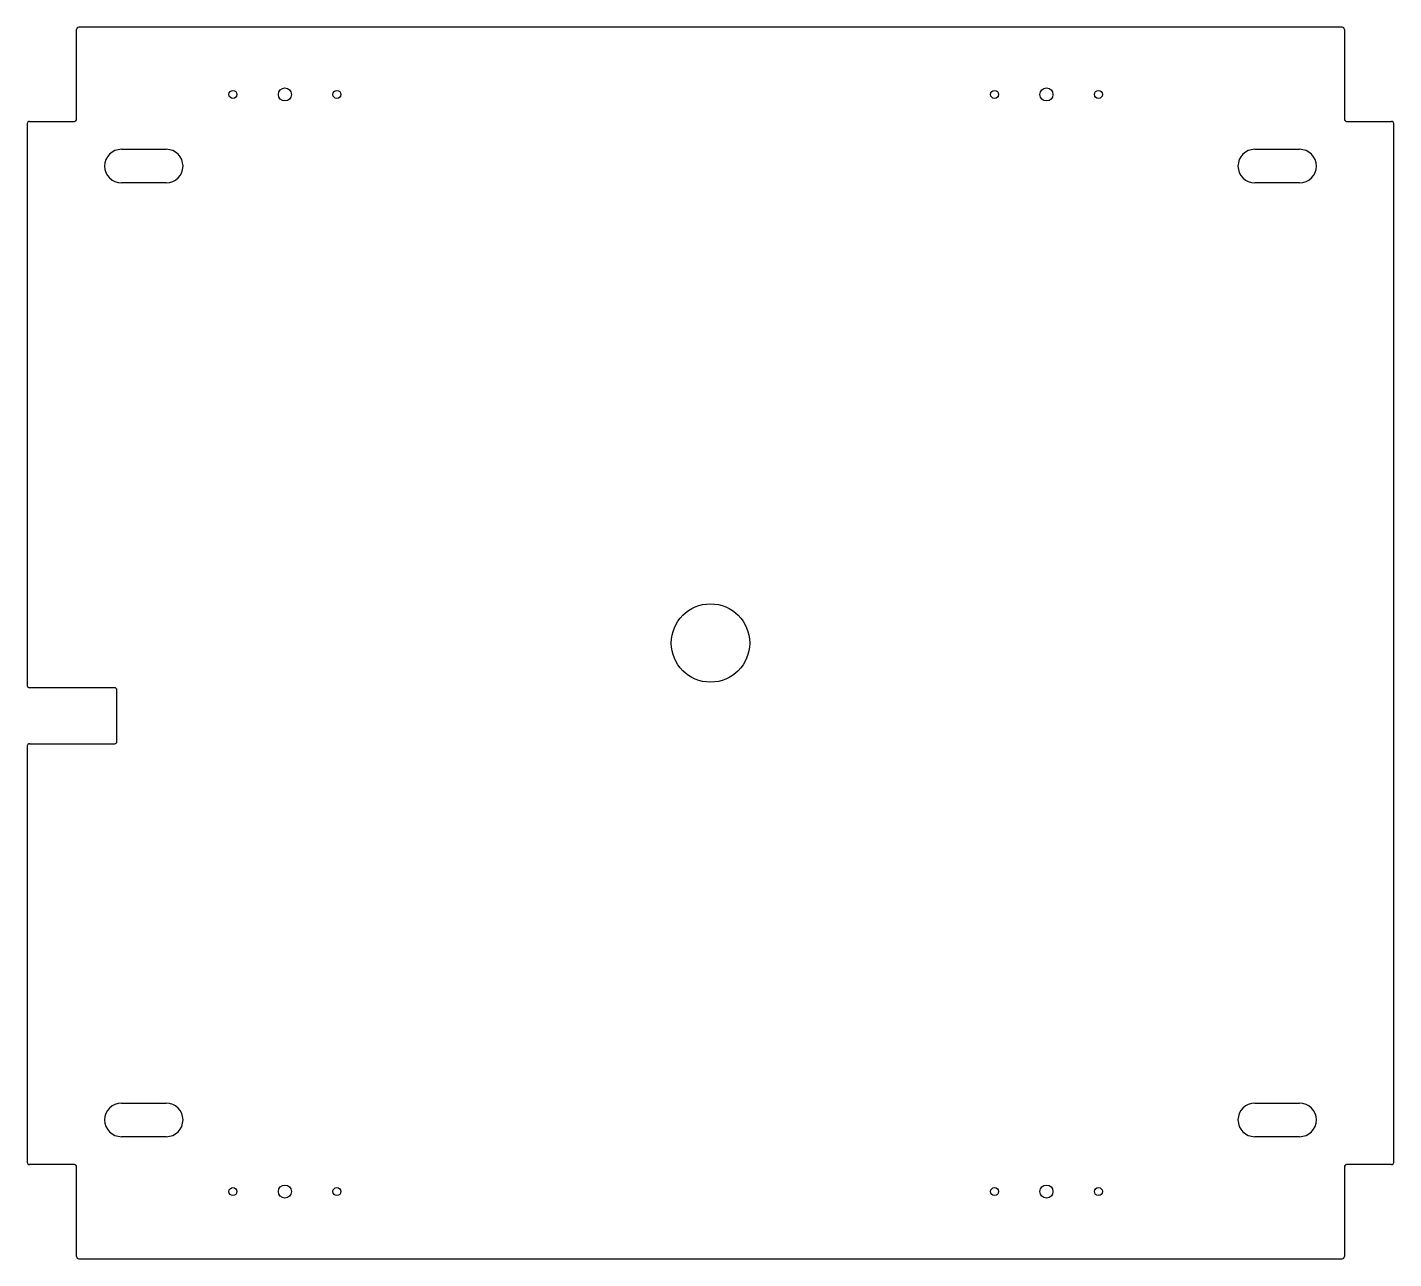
# Model space of a CAD drawing. Header units: millimetres. Extents: x -305 to 305, y -275 to 275.
import ezdxf

# ---------------------------------------------------------------- set-up
doc = ezdxf.new("R2010")
doc.units = ezdxf.units.MM

msp = doc.modelspace()

# ---------------------------------------------------------------- linework, layer by layer
at = {"color": 7, "linetype": 'Continuous', "lineweight": 25}
for p, q in [((282, 275), (-282, 275)), ((-283, 234), (-283, 274)), ((283, 274), (283, 234)), ((-305, 232), (-305, -19)), ((-304, 233), (-284, 233)), ((284, 233), (304, 233)), ((305, -232), (305, 232)), ((-263, 220.5), (-243, 220.5)), ((243, 220.5), (263, 220.5)), ((-243, 205.5), (-263, 205.5)), ((263, 205.5), (243, 205.5)), ((-266, -20), (-304, -20)), ((-265, -44), (-265, -21)), ((-305, -46), (-305, -232)), ((-304, -45), (-266, -45)), ((-263, -205.5), (-243, -205.5)), ((243, -205.5), (263, -205.5)), ((-243, -220.5), (-263, -220.5)), ((263, -220.5), (243, -220.5)), ((-284, -233), (-304, -233)), ((-283, -274), (-283, -234)), ((283, -234), (283, -274)), ((304, -233), (284, -233)), ((-282, -275), (282, -275))]:
    msp.add_line(p, q, dxfattribs=at)
for centre, radius in [((-213.2, 245), 1.8), ((-190, 245), 2.9), ((-166.8, 245), 1.8), ((126.8, 245), 1.8), ((150, 245), 2.9), ((173.2, 245), 1.8), ((0, 0), 17.5), ((-213.2, -245), 1.8), ((-190, -245), 2.9), ((-166.8, -245), 1.8), ((126.8, -245), 1.8), ((150, -245), 2.9), ((173.2, -245), 1.8)]:
    msp.add_circle(centre, radius, dxfattribs=at)
for centre, radius, start, end in [((-282, 274), 1, 90, 180), ((282, 274), 1, 0, 90), ((-304, 232), 1, 90, 180), ((-284, 234), 1, 270, 0), ((284, 234), 1, 180, 270), ((304, 232), 1, 0, 90), ((-263, 213), 7.5, 90, 270), ((-243, 213), 7.5, 270, 90), ((243, 213), 7.5, 90, 270), ((263, 213), 7.5, 270, 90), ((-304, -19), 1, 180, 270), ((-266, -21), 1, 0, 90), ((-304, -46), 1, 90, 180), ((-266, -44), 1, 270, 360), ((-263, -213), 7.5, 90, 270), ((-243, -213), 7.5, 270, 90), ((243, -213), 7.5, 90, 270), ((263, -213), 7.5, 270, 90), ((-304, -232), 1, 180, 270), ((-284, -234), 1, 360, 90), ((284, -234), 1, 90, 180), ((304, -232), 1, 270, 0), ((-282, -274), 1, 180, 270), ((282, -274), 1, 270, 0)]:
    msp.add_arc(centre, radius, start, end, dxfattribs=at)

doc.saveas('drawing.dxf')
